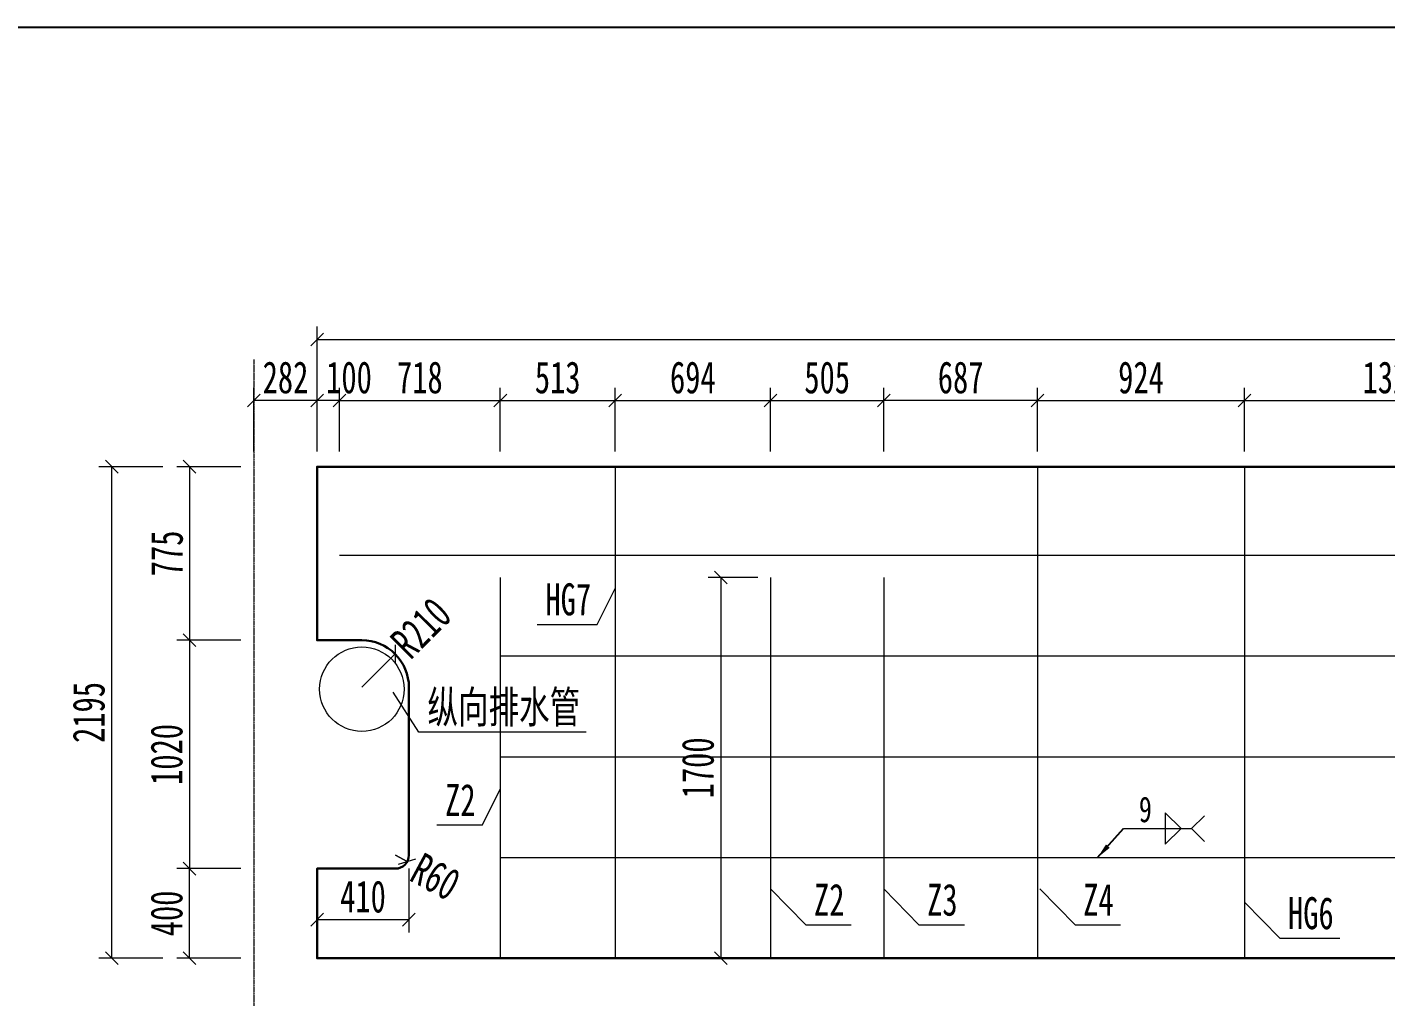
# Model space of a CAD drawing. Header units: millimetres. Extents: x -89049 to 410567, y -307459 to -100425.
# Drawn here: x 300748 to 306815, y -117384 to -113054 of the extents above; entities that cross this region are included whole.
import ezdxf
from ezdxf.enums import TextEntityAlignment as Align

# ---------------------------------------------------------------- set-up
doc = ezdxf.new("R2010")
doc.units = ezdxf.units.MM
doc.linetypes.add('CENTER2', pattern=[28.575, 19.05, -3.175, 3.175, -3.175])
doc.linetypes.add('DASHED', pattern=[0.75, 0.5, -0.25])
doc.layers.get('Defpoints').update_dxf_attribs({"color": 8})
for name, color, linetype, lineweight in [('Dim', 4, 'Continuous', 15), ('中心线', 2, 'CENTER2', 15), ('文字', 7, 'Continuous', 15), ('桥 构造粗实', 1, 'Continuous', 30), ('细实线', 4, 'Continuous', 15), ('虚线', 7, 'DASHED', 13)]:
    doc.layers.add(name, color=color, linetype=linetype, lineweight=lineweight)
doc.layers.add('Text', color=4, linetype='Continuous')
doc.styles.add('111', font='', dxfattribs={"width": 0.7})
doc.styles.add('BM_Dim', font='', dxfattribs={"width": 0.85})
doc.styles.add('SMEDI', font='', dxfattribs={"width": 0.75})
doc.styles.get("Standard").update_dxf_attribs({"font": ''})
doc.styles.get('111').set_extended_font_data('仿宋_GB2312')
doc.styles.get('BM_Dim').set_extended_font_data('仿宋_GB2312')
doc.styles.get('SMEDI').set_extended_font_data('仿宋_GB2312')
doc.styles.get('Standard').set_extended_font_data('仿宋_GB2312')
doc.dimstyles.new('200', dxfattribs={"dimscale": 0, "dimtxt": 2.5, "dimasz": 1, "dimexe": 1, "dimexo": 1, "dimgap": 0.6, "dimtad": 1, "dimdec": 0, "dimdsep": 46, "dimtxsty": '111', "dimblk": 'OBLIQUE', "dimcen": 0, "dimclrd": 4, "dimclre": 4, "dimclrt": 4, "dimadec": 1, "dimazin": 2, "dimtfac": 1, "dimtdec": 0, "dimtix": 1, "dimtmove": 2, "dimatfit": 3, "dimfxl": 4, "dimfxlon": 1, "dimtolj": 1, "dimlwd": -1, "dimlwe": -1, "dimarcsym": 0})
doc.dimstyles.new('MSteel_1.0_1.0', dxfattribs={"dimtxt": 3, "dimasz": 1.2, "dimexe": 1, "dimexo": 1, "dimgap": 1, "dimtad": 3, "dimtoh": 1, "dimdec": 0, "dimzin": 0, "dimdsep": 46, "dimtxsty": 'Standard', "dimblk": 'ARCHTICK', "dimcen": 0.09, "dimclrd": 3, "dimclre": 3, "dimadec": 0, "dimazin": 0, "dimtfac": 1, "dimtdec": 4, "dimtofl": 0, "dimtmove": 0, "dimatfit": 3, "dimfxl": 1, "dimtolj": 1, "dimtzin": 0, "dimarcsym": 0})

# ---------------------------------------------------------------- blocks, each defined once
blk = doc.blocks.new('_Oblique')
at = {"color": 0, "linetype": 'ByBlock', "lineweight": -2}
blk.add_line((-0.5, -0.5), (0.5, 0.5), dxfattribs=at)
blk = doc.blocks.new('*D580')
at = {"layer": 'Defpoints', "color": 0, "transparency": 16777216}
for p in [(302042.7, -114721.2), (302042.7, -115516.3), (302142.5, -115516.3)]:
    blk.add_point(p, dxfattribs=at)
at = {"layer": '细实线', "color": 4, "transparency": 16777216}
for p, q in [((302042.7, -114949.7), (302042.7, -114664)), ((302142.5, -114721.2), (302042.7, -114721.2)), ((302142.5, -114949.7), (302142.5, -114664))]:
    blk.add_line(p, q, dxfattribs=at)
at = {"layer": '细实线', "color": 4, "transparency": 16777216, "xscale": 57.14285714285715, "yscale": 57.14285714285715, "zscale": 57.14285714285715, "rotation": 180}
blk.add_blockref('_Oblique', (302042.7, -114721.2), dxfattribs=at)
at = {"layer": '细实线', "color": 4, "transparency": 16777216, "xscale": 57.14285714285715, "yscale": 57.14285714285715, "zscale": 57.14285714285715}
blk.add_blockref('_Oblique', (302142.5, -114721.2), dxfattribs=at)
at = {"layer": '细实线', "color": 4, "transparency": 16777216, "insert": (302185.3, -114618.9), "char_height": 142.86, "attachment_point": 5, "style": '111'}
blk.add_mtext('\\A1;100', dxfattribs=at)
blk = doc.blocks.new('*D581')
at = {"layer": 'Defpoints', "color": 0, "transparency": 16777216}
for p in [(302860.7, -114721.2), (302860.7, -115504.1), (302142.5, -115516.3)]:
    blk.add_point(p, dxfattribs=at)
at = {"layer": '细实线', "color": 4, "transparency": 16777216}
for p, q in [((302142.5, -114949.7), (302142.5, -114664)), ((302142.5, -114721.2), (302860.7, -114721.2)), ((302860.7, -114949.7), (302860.7, -114664))]:
    blk.add_line(p, q, dxfattribs=at)
at = {"layer": '细实线', "color": 4, "transparency": 16777216, "xscale": 57.14285714285715, "yscale": 57.14285714285715, "zscale": 57.14285714285715, "rotation": 180}
blk.add_blockref('_Oblique', (302142.5, -114721.2), dxfattribs=at)
at = {"layer": '细实线', "color": 4, "transparency": 16777216, "xscale": 57.14285714285715, "yscale": 57.14285714285715, "zscale": 57.14285714285715}
blk.add_blockref('_Oblique', (302860.7, -114721.2), dxfattribs=at)
at = {"layer": '细实线', "color": 4, "transparency": 16777216, "insert": (302501.6, -114618.9), "char_height": 142.86, "attachment_point": 5, "style": '111'}
blk.add_mtext('\\A1;718', dxfattribs=at)
blk = doc.blocks.new('*D582')
at = {"layer": 'Defpoints', "color": 0, "transparency": 16777216}
for p in [(303373.4, -114721.2), (303373.4, -115380.2), (302860.7, -115504.1)]:
    blk.add_point(p, dxfattribs=at)
at = {"layer": '细实线', "color": 4, "transparency": 16777216}
for p, q in [((302860.7, -114949.7), (302860.7, -114664)), ((302860.7, -114721.2), (303373.4, -114721.2)), ((303373.4, -114949.7), (303373.4, -114664))]:
    blk.add_line(p, q, dxfattribs=at)
at = {"layer": '细实线', "color": 4, "transparency": 16777216, "xscale": 57.14285714285715, "yscale": 57.14285714285715, "zscale": 57.14285714285715, "rotation": 180}
blk.add_blockref('_Oblique', (302860.7, -114721.2), dxfattribs=at)
at = {"layer": '细实线', "color": 4, "transparency": 16777216, "xscale": 57.14285714285715, "yscale": 57.14285714285715, "zscale": 57.14285714285715}
blk.add_blockref('_Oblique', (303373.4, -114721.2), dxfattribs=at)
at = {"layer": '细实线', "color": 4, "transparency": 16777216, "insert": (303117.1, -114618.9), "char_height": 142.86, "attachment_point": 5, "style": '111'}
blk.add_mtext('\\A1;513', dxfattribs=at)
blk = doc.blocks.new('*D583')
at = {"layer": 'Defpoints', "color": 0, "transparency": 16777216}
for p in [(304067.8, -114721.2), (304067.8, -115054.1), (303373.4, -115504.1)]:
    blk.add_point(p, dxfattribs=at)
at = {"layer": '细实线', "color": 4, "transparency": 16777216}
for p, q in [((303373.4, -114949.7), (303373.4, -114664)), ((303373.4, -114721.2), (304067.8, -114721.2)), ((304067.8, -114949.7), (304067.8, -114664))]:
    blk.add_line(p, q, dxfattribs=at)
at = {"layer": '细实线', "color": 4, "transparency": 16777216, "xscale": 57.14285714285715, "yscale": 57.14285714285715, "zscale": 57.14285714285715, "rotation": 180}
blk.add_blockref('_Oblique', (303373.4, -114721.2), dxfattribs=at)
at = {"layer": '细实线', "color": 4, "transparency": 16777216, "xscale": 57.14285714285715, "yscale": 57.14285714285715, "zscale": 57.14285714285715}
blk.add_blockref('_Oblique', (304067.8, -114721.2), dxfattribs=at)
at = {"layer": '细实线', "color": 4, "transparency": 16777216, "insert": (303720.6, -114618.9), "char_height": 142.86, "attachment_point": 5, "style": '111'}
blk.add_mtext('\\A1;694', dxfattribs=at)
blk = doc.blocks.new('*D584')
at = {"layer": 'Defpoints', "color": 0, "transparency": 16777216}
for p in [(304573, -114721.2), (304067.8, -115054.1), (304573, -115112.4)]:
    blk.add_point(p, dxfattribs=at)
at = {"layer": '细实线', "color": 4, "transparency": 16777216}
for p, q in [((304067.8, -114949.7), (304067.8, -114664)), ((304067.8, -114721.2), (304573, -114721.2)), ((304573, -114949.7), (304573, -114664))]:
    blk.add_line(p, q, dxfattribs=at)
at = {"layer": '细实线', "color": 4, "transparency": 16777216, "xscale": 57.14285714285715, "yscale": 57.14285714285715, "zscale": 57.14285714285715, "rotation": 180}
blk.add_blockref('_Oblique', (304067.8, -114721.2), dxfattribs=at)
at = {"layer": '细实线', "color": 4, "transparency": 16777216, "xscale": 57.14285714285715, "yscale": 57.14285714285715, "zscale": 57.14285714285715}
blk.add_blockref('_Oblique', (304573, -114721.2), dxfattribs=at)
at = {"layer": '细实线', "color": 4, "transparency": 16777216, "insert": (304320.4, -114618.9), "char_height": 142.86, "attachment_point": 5, "style": '111'}
blk.add_mtext('\\A1;505', dxfattribs=at)
blk = doc.blocks.new('*D585')
at = {"layer": 'Defpoints', "color": 0, "transparency": 16777216}
for p in [(306184, -114721.2), (306184, -115060.3), (305259.9, -115112.4)]:
    blk.add_point(p, dxfattribs=at)
at = {"layer": '细实线', "color": 4, "transparency": 16777216}
for p, q in [((305259.9, -114949.7), (305259.9, -114664)), ((305259.9, -114721.2), (306184, -114721.2)), ((306184, -114949.7), (306184, -114664))]:
    blk.add_line(p, q, dxfattribs=at)
at = {"layer": '细实线', "color": 4, "transparency": 16777216, "xscale": 57.14285714285715, "yscale": 57.14285714285715, "zscale": 57.14285714285715, "rotation": 180}
blk.add_blockref('_Oblique', (305259.9, -114721.2), dxfattribs=at)
at = {"layer": '细实线', "color": 4, "transparency": 16777216, "xscale": 57.14285714285715, "yscale": 57.14285714285715, "zscale": 57.14285714285715}
blk.add_blockref('_Oblique', (306184, -114721.2), dxfattribs=at)
at = {"layer": '细实线', "color": 4, "transparency": 16777216, "insert": (305721.9, -114618.9), "char_height": 142.86, "attachment_point": 5, "style": '111'}
blk.add_mtext('\\A1;924', dxfattribs=at)
blk = doc.blocks.new('*D586')
at = {"layer": 'Defpoints', "color": 0, "transparency": 16777216}
for p in [(307510.2, -114721.2), (306184, -115060.3), (307510.2, -115083.5)]:
    blk.add_point(p, dxfattribs=at)
at = {"layer": '细实线', "color": 4, "transparency": 16777216}
for p, q in [((306184, -114949.7), (306184, -114664)), ((306184, -114721.2), (307510.2, -114721.2)), ((307510.2, -114949.7), (307510.2, -114664))]:
    blk.add_line(p, q, dxfattribs=at)
at = {"layer": '细实线', "color": 4, "transparency": 16777216, "xscale": 57.14285714285715, "yscale": 57.14285714285715, "zscale": 57.14285714285715, "rotation": 180}
blk.add_blockref('_Oblique', (306184, -114721.2), dxfattribs=at)
at = {"layer": '细实线', "color": 4, "transparency": 16777216, "xscale": 57.14285714285715, "yscale": 57.14285714285715, "zscale": 57.14285714285715}
blk.add_blockref('_Oblique', (307510.2, -114721.2), dxfattribs=at)
at = {"layer": '细实线', "color": 4, "transparency": 16777216, "insert": (306847.1, -114618.9), "char_height": 142.86, "attachment_point": 5, "style": '111'}
blk.add_mtext('\\A1;1326', dxfattribs=at)
blk = doc.blocks.new('*D592')
at = {"layer": 'Defpoints', "color": 0, "transparency": 16777216}
for p in [(318325.5, -114448.5), (318325.5, -114991.2), (302042.7, -115070.4)]:
    blk.add_point(p, dxfattribs=at)
at = {"layer": '细实线', "color": 4, "transparency": 16777216}
for p, q in [((302042.7, -114677), (302042.7, -114391.3)), ((318325.5, -114677), (318325.5, -114391.3)), ((302042.7, -114448.5), (318325.5, -114448.5))]:
    blk.add_line(p, q, dxfattribs=at)
at = {"layer": '细实线', "color": 4, "transparency": 16777216, "xscale": 57.14285714285715, "yscale": 57.14285714285715, "zscale": 57.14285714285715, "rotation": 180}
blk.add_blockref('_Oblique', (302042.7, -114448.5), dxfattribs=at)
at = {"layer": '细实线', "color": 4, "transparency": 16777216, "xscale": 57.14285714285715, "yscale": 57.14285714285715, "zscale": 57.14285714285715}
blk.add_blockref('_Oblique', (318325.5, -114448.5), dxfattribs=at)
at = {"layer": '细实线', "color": 4, "transparency": 16777216, "insert": (310184.1, -114346.2), "char_height": 142.86, "attachment_point": 5, "style": '111'}
blk.add_mtext('\\A1;16283', dxfattribs=at)
blk = doc.blocks.new('*D593')
at = {"layer": 'Defpoints', "color": 0, "transparency": 16777216}
for p in [(301760.7, -114721.2), (301760.7, -115516.3), (302042.7, -115516.3)]:
    blk.add_point(p, dxfattribs=at)
at = {"layer": '细实线', "color": 4, "transparency": 16777216}
for p, q in [((301760.7, -114949.7), (301760.7, -114664)), ((302042.7, -114721.2), (301760.7, -114721.2)), ((302042.7, -114949.7), (302042.7, -114664))]:
    blk.add_line(p, q, dxfattribs=at)
at = {"layer": '细实线', "color": 4, "transparency": 16777216, "xscale": 57.14285714285715, "yscale": 57.14285714285715, "zscale": 57.14285714285715, "rotation": 180}
blk.add_blockref('_Oblique', (301760.7, -114721.2), dxfattribs=at)
at = {"layer": '细实线', "color": 4, "transparency": 16777216, "xscale": 57.14285714285715, "yscale": 57.14285714285715, "zscale": 57.14285714285715}
blk.add_blockref('_Oblique', (302042.7, -114721.2), dxfattribs=at)
at = {"layer": '细实线', "color": 4, "transparency": 16777216, "insert": (301901.7, -114618.9), "char_height": 142.86, "attachment_point": 5, "style": '111'}
blk.add_mtext('\\A1;282', dxfattribs=at)
blk = doc.blocks.new('_ArchTick')
at = {"color": 0, "linetype": 'ByBlock', "const_width": 0.15}
blk.add_lwpolyline([(-0.5, -0.5), (0.5, 0.5)], dxfattribs=at)
blk = doc.blocks.new('角焊缝2')
at = {"layer": 'Dim'}
blk.add_line((-3138.01, 370.22), (-3132.7, 370.22), dxfattribs=at)
blk.add_lwpolyline([(-3134.75, 371.45), (-3134.75, 368.99), (-3133.52, 370.22)], close=True, dxfattribs=at)
blk.add_lwpolyline([(-3131.7, 369.22), (-3132.7, 370.22), (-3131.7, 371.22)], dxfattribs=at)
blk = doc.blocks.new('*D1946')
at = {"layer": 'Defpoints', "color": 0, "transparency": 16777216}
for p in [(304573, -114721.2), (305259.9, -115057.1), (304573, -115112.4)]:
    blk.add_point(p, dxfattribs=at)
at = {"layer": '细实线', "color": 4, "transparency": 16777216}
for p, q in [((304573, -114949.7), (304573, -114664)), ((305259.9, -114721.2), (304573, -114721.2)), ((305259.9, -114949.7), (305259.9, -114664))]:
    blk.add_line(p, q, dxfattribs=at)
at = {"layer": '细实线', "color": 4, "transparency": 16777216, "xscale": 57.14285714285715, "yscale": 57.14285714285715, "zscale": 57.14285714285715, "rotation": 180}
blk.add_blockref('_Oblique', (304573, -114721.2), dxfattribs=at)
at = {"layer": '细实线', "color": 4, "transparency": 16777216, "xscale": 57.14285714285715, "yscale": 57.14285714285715, "zscale": 57.14285714285715}
blk.add_blockref('_Oblique', (305259.9, -114721.2), dxfattribs=at)
at = {"layer": '细实线', "color": 4, "transparency": 16777216, "insert": (304916.4, -114618.9), "char_height": 142.86, "attachment_point": 5, "style": '111'}
blk.add_mtext('\\A1;687', dxfattribs=at)
blk = doc.blocks.new('*D3038')
at = {"layer": 'Defpoints', "color": 0, "transparency": 16777216}
for p in [(302452.7, -116647), (302042.7, -116811.8), (302452.7, -117039.5)]:
    blk.add_point(p, dxfattribs=at)
at = {"layer": '细实线', "color": 4, "transparency": 16777216}
for p, q in [((302452.7, -116810.9), (302452.7, -117096.6)), ((302042.7, -116868.9), (302042.7, -117096.6)), ((302042.7, -117039.5), (302452.7, -117039.5))]:
    blk.add_line(p, q, dxfattribs=at)
at = {"layer": '细实线', "color": 4, "transparency": 16777216, "xscale": 57.14285714285715, "yscale": 57.14285714285715, "zscale": 57.14285714285715, "rotation": 180}
blk.add_blockref('_Oblique', (302042.7, -117039.5), dxfattribs=at)
at = {"layer": '细实线', "color": 4, "transparency": 16777216, "xscale": 57.14285714285715, "yscale": 57.14285714285715, "zscale": 57.14285714285715}
blk.add_blockref('_Oblique', (302452.7, -117039.5), dxfattribs=at)
at = {"layer": '细实线', "color": 4, "transparency": 16777216, "insert": (302247.7, -116937.2), "char_height": 142.86, "attachment_point": 5, "style": '111'}
blk.add_mtext('\\A1;410', dxfattribs=at)
blk = doc.blocks.new('*D3039')
at = {"layer": 'Defpoints', "color": 0, "transparency": 16777216}
for p in [(302392.7, -116751.8), (302445.6, -116780.2)]:
    blk.add_point(p, dxfattribs=at)
at = {"layer": '细实线', "color": 4, "transparency": 16777216}
for p, q in [((302445.6, -116780.2), (302392.7, -116751.8)), ((302392.7, -116751.8), (302445.6, -116780.2))]:
    blk.add_line(p, q, dxfattribs=at)
at = {"layer": '细实线', "color": 4, "transparency": 16777216, "xscale": 57.14285714285715, "yscale": 57.14285714285715, "zscale": 57.14285714285715, "rotation": 331.7452844346424}
blk.add_blockref('_Oblique', (302445.6, -116780.2), dxfattribs=at)
at = {"layer": '细实线', "color": 4, "transparency": 16777216, "insert": (302571.6, -116847.9), "char_height": 142.86, "attachment_point": 5, "rotation": 331.74528, "style": '111'}
blk.add_mtext('\\A1;R60', dxfattribs=at)
blk = doc.blocks.new('*D3040')
at = {"layer": 'Defpoints', "color": 0, "transparency": 16777216}
for p in [(302391.1, -115853.1), (302242.7, -116001.8)]:
    blk.add_point(p, dxfattribs=at)
at = {"layer": '细实线', "color": 4, "transparency": 16777216}
for p in [(302242.7, -116001.8), (302391.1, -115853.1)]:
    blk.add_line(p, (302391.1, -115853.1), dxfattribs=at)
at = {"layer": '细实线', "color": 4, "transparency": 16777216, "xscale": 57.14285714285715, "yscale": 57.14285714285715, "zscale": 57.14285714285715, "rotation": 225.0641405742848}
blk.add_blockref('_Oblique', (302391.1, -115853.1), dxfattribs=at)
at = {"layer": '细实线', "color": 4, "transparency": 16777216, "insert": (302506.6, -115737.3), "char_height": 142.86, "attachment_point": 5, "rotation": 45.06414, "style": '111'}
blk.add_mtext('\\A1;R210', dxfattribs=at)
blk = doc.blocks.new('*D3041')
at = {"layer": 'Defpoints', "color": 0, "transparency": 16777216}
for p in [(301473.4, -116811.8), (302042.7, -116811.8), (302042.7, -117211.8)]:
    blk.add_point(p, dxfattribs=at)
at = {"layer": '细实线', "color": 4, "transparency": 16777216}
for p, q in [((301702, -116811.8), (301416.3, -116811.8)), ((301473.4, -117211.8), (301473.4, -116811.8)), ((301702, -117211.8), (301416.3, -117211.8))]:
    blk.add_line(p, q, dxfattribs=at)
at = {"layer": '细实线', "color": 4, "transparency": 16777216, "xscale": 57.14285714285715, "yscale": 57.14285714285715, "zscale": 57.14285714285715}
for p, rotation in [((301473.4, -116811.8), 90), ((301473.4, -117211.8), 270)]:
    blk.add_blockref('_Oblique', p, dxfattribs=dict(at, rotation=rotation))
at = {"layer": '细实线', "color": 4, "transparency": 16777216, "insert": (301371.2, -117011.8), "char_height": 142.86, "attachment_point": 5, "rotation": 90, "style": '111'}
blk.add_mtext('\\A1;400', dxfattribs=at)
blk = doc.blocks.new('*D3042')
at = {"layer": 'Defpoints', "color": 0, "transparency": 16777216}
for p in [(302042.7, -115791.8), (301473.4, -116811.8), (302042.7, -116811.8)]:
    blk.add_point(p, dxfattribs=at)
at = {"layer": '细实线', "color": 4, "transparency": 16777216}
for p, q in [((301702, -115791.8), (301416.3, -115791.8)), ((301473.4, -115791.8), (301473.4, -116811.8)), ((301702, -116811.8), (301416.3, -116811.8))]:
    blk.add_line(p, q, dxfattribs=at)
at = {"layer": '细实线', "color": 4, "transparency": 16777216, "xscale": 57.14285714285715, "yscale": 57.14285714285715, "zscale": 57.14285714285715}
for p, rotation in [((301473.4, -115791.8), 90), ((301473.4, -116811.8), 270)]:
    blk.add_blockref('_Oblique', p, dxfattribs=dict(at, rotation=rotation))
at = {"layer": '细实线', "color": 4, "transparency": 16777216, "insert": (301371.2, -116301.8), "char_height": 142.86, "attachment_point": 5, "rotation": 90, "style": '111'}
blk.add_mtext('\\A1;1020', dxfattribs=at)
blk = doc.blocks.new('*D3043')
at = {"layer": 'Defpoints', "color": 0, "transparency": 16777216}
for p in [(302042.7, -115016.8), (301473.4, -115791.8), (302042.7, -115791.8)]:
    blk.add_point(p, dxfattribs=at)
at = {"layer": '细实线', "color": 4, "transparency": 16777216}
for p, q in [((301702, -115016.8), (301416.3, -115016.8)), ((301473.4, -115016.8), (301473.4, -115791.8)), ((301702, -115791.8), (301416.3, -115791.8))]:
    blk.add_line(p, q, dxfattribs=at)
at = {"layer": '细实线', "color": 4, "transparency": 16777216, "xscale": 57.14285714285715, "yscale": 57.14285714285715, "zscale": 57.14285714285715}
for p, rotation in [((301473.4, -115016.8), 90), ((301473.4, -115791.8), 270)]:
    blk.add_blockref('_Oblique', p, dxfattribs=dict(at, rotation=rotation))
at = {"layer": '细实线', "color": 4, "transparency": 16777216, "insert": (301372.7, -115404.3), "char_height": 142.86, "attachment_point": 5, "rotation": 90, "style": '111'}
blk.add_mtext('\\A1;775', dxfattribs=at)
blk = doc.blocks.new('*D3044')
at = {"layer": 'Defpoints', "color": 0, "transparency": 16777216}
for p in [(301125.8, -115016.8), (302042.7, -115016.8), (302042.7, -117211.8)]:
    blk.add_point(p, dxfattribs=at)
at = {"layer": '细实线', "color": 4, "transparency": 16777216}
for p, q in [((301354.4, -115016.8), (301068.7, -115016.8)), ((301125.8, -117211.8), (301125.8, -115016.8)), ((301354.4, -117211.8), (301068.7, -117211.8))]:
    blk.add_line(p, q, dxfattribs=at)
at = {"layer": '细实线', "color": 4, "transparency": 16777216, "xscale": 57.14285714285715, "yscale": 57.14285714285715, "zscale": 57.14285714285715}
for p, rotation in [((301125.8, -115016.8), 90), ((301125.8, -117211.8), 270)]:
    blk.add_blockref('_Oblique', p, dxfattribs=dict(at, rotation=rotation))
at = {"layer": '细实线', "color": 4, "transparency": 16777216, "insert": (301023.6, -116114.3), "char_height": 142.86, "attachment_point": 5, "rotation": 90, "style": '111'}
blk.add_mtext('\\A1;2195', dxfattribs=at)
blk = doc.blocks.new('*D3072')
at = {"layer": 'Defpoints', "color": 0, "transparency": 16777216}
for p in [(304067.8, -115511.8), (303845.9, -117211.8), (304067.8, -117211.8)]:
    blk.add_point(p, dxfattribs=at)
at = {"layer": '细实线', "color": 4, "transparency": 16777216}
for p, q in [((304010.7, -115511.8), (303788.7, -115511.8)), ((303845.9, -115511.8), (303845.9, -117211.8)), ((304010.7, -117211.8), (303788.7, -117211.8))]:
    blk.add_line(p, q, dxfattribs=at)
at = {"layer": '细实线', "color": 4, "transparency": 16777216, "xscale": 57.14285714285715, "yscale": 57.14285714285715, "zscale": 57.14285714285715}
for p, rotation in [((303845.9, -115511.8), 90), ((303845.9, -117211.8), 270)]:
    blk.add_blockref('_Oblique', p, dxfattribs=dict(at, rotation=rotation))
at = {"layer": '细实线', "color": 4, "transparency": 16777216, "insert": (303743.6, -116361.8), "char_height": 142.86, "attachment_point": 5, "rotation": 90, "style": '111'}
blk.add_mtext('\\A1;1700', dxfattribs=at)

msp = doc.modelspace()

# ---------------------------------------------------------------- linework, layer by layer
at = {"layer": 'Defpoints'}
msp.add_lwpolyline([(300566.6, -113054.1), (322566.6, -113054.1), (322566.6, -127671.3), (300566.6, -127671.3)], close=True, dxfattribs=at)
at = {"layer": '中心线', "ltscale": 0.3}
msp.add_line((301760.7, -114537.6), (301760.7, -126844.4), dxfattribs=at)
at = {"layer": '桥 构造粗实'}
msp.add_lwpolyline([(318325.7, -115016.8), (318325.7, -115216.8), (317671.2, -115594.7, 0.57735), (317671.2, -116633.9), (318325.7, -117011.8), (318325.7, -117211.8), (302042.7, -117211.8), (302042.7, -116811.8), (302392.7, -116811.8, 0.414214), (302452.7, -116751.8), (302452.7, -116001.8, 0.414214), (302242.7, -115791.8), (302042.7, -115791.8), (302042.7, -115016.8)], format="xyb", close=True, dxfattribs=at)
at = {"layer": '细实线'}
for p, q in [((303293.5, -115721.1), (303373.4, -115560.6)), ((303025.8, -115721.1), (303293.5, -115721.1)), ((302780.9, -116616.8), (302860.7, -116456.3)), ((302578.1, -116616.8), (302780.9, -116616.8)), ((304225.1, -117062.5), (304067.5, -116901.9)), ((304730.3, -117062.5), (304572.7, -116901.9)), ((305427.2, -117062.5), (305269.6, -116901.9)), ((306341.6, -117122.5), (306184, -116961.9)), ((304225.1, -117062.5), (304427.9, -117062.5)), ((304730.3, -117062.5), (304933.1, -117062.5)), ((305427.2, -117062.5), (305630, -117062.5)), ((306341.6, -117122.5), (306609.3, -117122.5))]:
    msp.add_line(p, q, dxfattribs=at)
at = {"layer": '细实线', "elevation": 0}
msp.add_lwpolyline([(303243.6, -116202.1), (302496.5, -116202.1), (302381.8, -116024.3)], dxfattribs=at)
at = {"layer": '细实线', "color": 8}
msp.add_circle((302242.7, -116010.3), 188.5, dxfattribs=at)
at = {"layer": '虚线', "ltscale": 5}
for p, q in [((303373.4, -115016.8), (303373.4, -117211.8)), ((305259.9, -115016.8), (305259.9, -117211.8)), ((306184, -115016.8), (306184, -117211.8)), ((302142.5, -115411.8), (317025.5, -115411.8)), ((302860.7, -115511.8), (302860.7, -117211.8)), ((304067.8, -115511.8), (304067.8, -117211.8)), ((304573, -115511.8), (304573, -117211.8)), ((302860.7, -115861.8), (317025.5, -115861.8)), ((302860.7, -116311.8), (317025.5, -116311.8)), ((302860.7, -116761.8), (317025.5, -116761.8))]:
    msp.add_line(p, q, dxfattribs=at)

# ---------------------------------------------------------------- block references
at = {"layer": '细实线', "color": 8, "xscale": 57.1428571428572, "yscale": 57.1428571428572, "zscale": 57.1428571428572}
msp.add_blockref('角焊缝2', (484958.9, -137788.2), dxfattribs=at)

# ---------------------------------------------------------------- texts
at = {"layer": 'Text', "style": 'SMEDI', "width": 0.75}
msp.add_text('9', height=114.3, dxfattribs=at).set_placement((305712.2, -116547.1), align=Align.MIDDLE_LEFT)
at = {"layer": '文字', "style": 'BM_Dim', "width": 0.7}
for s, p in [('HG7', (303164.3, -115723.4)), ('纵向排水管', (302876.5, -116204.4)), ('Z2', (302682.4, -116619.1)), ('Z2', (304329.5, -117064.8)), ('Z3', (304834.7, -117064.8)), ('Z4', (305531.6, -117064.8)), ('HG6', (306480.1, -117124.8))]:
    msp.add_text(s, height=142.86, dxfattribs=at).set_placement(p, align=Align.BOTTOM_CENTER)

# ---------------------------------------------------------------- dimensions: what is measured, and where the dimension line sits
at = {"layer": '细实线'}
for base, p1, p2, picture, middle in [((318325.5, -114448.5), (302042.7, -115070.4), (318325.5, -114991.2), '*D592', (310184.1, -114346.2)), ((301760.7, -114721.2), (302042.7, -115516.3), (301760.7, -115516.3), '*D593', (301901.7, -114618.9)), ((302860.7, -114721.2), (302142.5, -115516.3), (302860.7, -115504.1), '*D581', (302501.6, -114618.9)), ((303373.4, -114721.2), (302860.7, -115504.1), (303373.4, -115380.2), '*D582', (303117.1, -114618.9)), ((304067.8, -114721.2), (303373.4, -115504.1), (304067.8, -115054.1), '*D583', (303720.6, -114618.9)), ((304573, -114721.2), (304067.8, -115054.1), (304573, -115112.4), '*D584', (304320.4, -114618.9)), ((306184, -114721.2), (305259.9, -115112.4), (306184, -115060.3), '*D585', (305721.9, -114618.9)), ((307510.2, -114721.2), (306184, -115060.3), (307510.2, -115083.5), '*D586', (306847.1, -114618.9)), ((302452.7, -117039.5), (302042.7, -116811.8), (302452.7, -116647), '*D3038', (302247.7, -116937.2))]:
    dim = msp.add_linear_dim(base=base, p1=p1, p2=p2, dimstyle='200', override={"dimscale": 57.142857, "dimblk": 'Oblique'}, dxfattribs=at)
    dim.commit()
    dim.dimension.update_dxf_attribs({"geometry": picture, "text_midpoint": middle})
dim = msp.add_linear_dim(base=(302042.7, -114721.2), p1=(302142.5, -115516.3), p2=(302042.7, -115516.3), dimstyle='200', override={"dimscale": 57.142857, "dimblk": 'Oblique'}, dxfattribs=at)
dim.commit()
dim.dimension.update_dxf_attribs({"geometry": '*D580', "text_midpoint": (302185.3, -114618.9), "dimtype": 160})
for base, p1, p2, angle, picture, middle in [((304573, -114721.2), (305259.9, -115057.1), (304573, -115112.4), 180, '*D1946', (304916.4, -114618.9)), ((301125.8, -115016.8), (302042.7, -117211.8), (302042.7, -115016.8), 90, '*D3044', (301023.6, -116114.3)), ((301473.4, -115791.8), (302042.7, -115016.8), (302042.7, -115791.8), 270, '*D3043', (301372.7, -115404.3)), ((303845.9, -117211.8), (304067.8, -115511.8), (304067.8, -117211.8), 90, '*D3072', (303743.6, -116361.8)), ((301473.4, -116811.8), (302042.7, -115791.8), (302042.7, -116811.8), 270, '*D3042', (301371.2, -116301.8)), ((301473.4, -116811.8), (302042.7, -117211.8), (302042.7, -116811.8), 90, '*D3041', (301371.2, -117011.8))]:
    dim = msp.add_linear_dim(base=base, p1=p1, p2=p2, angle=angle, dimstyle='200', override={"dimscale": 57.142857, "dimblk": 'Oblique'}, dxfattribs=at)
    dim.commit()
    dim.dimension.update_dxf_attribs({"geometry": picture, "text_midpoint": middle})
for center, mpoint, picture, middle in [((302242.7, -116001.8), (302391.1, -115853.1), '*D3040', (302506.6, -115737.3)), ((302392.7, -116751.8), (302445.6, -116780.2), '*D3039', (302571.6, -116847.9))]:
    dim = msp.add_radius_dim(center=center, mpoint=mpoint, dimstyle='200', override={"dimscale": 57.142857, "dimblk": 'Oblique'}, dxfattribs=at)
    dim.commit()
    dim.dimension.update_dxf_attribs({"geometry": picture, "text_midpoint": middle, "dimtype": 164})

# ---------------------------------------------------------------- leaders
at = {"layer": 'Dim'}
msp.add_leader([(305528.2, -116762.2), (305644.1, -116632.6)], dimstyle='MSteel_1.0_1.0', override={"dimscale": 57.142857, "dimclrd": 256}, dxfattribs=at)

doc.saveas('drawing.dxf')
